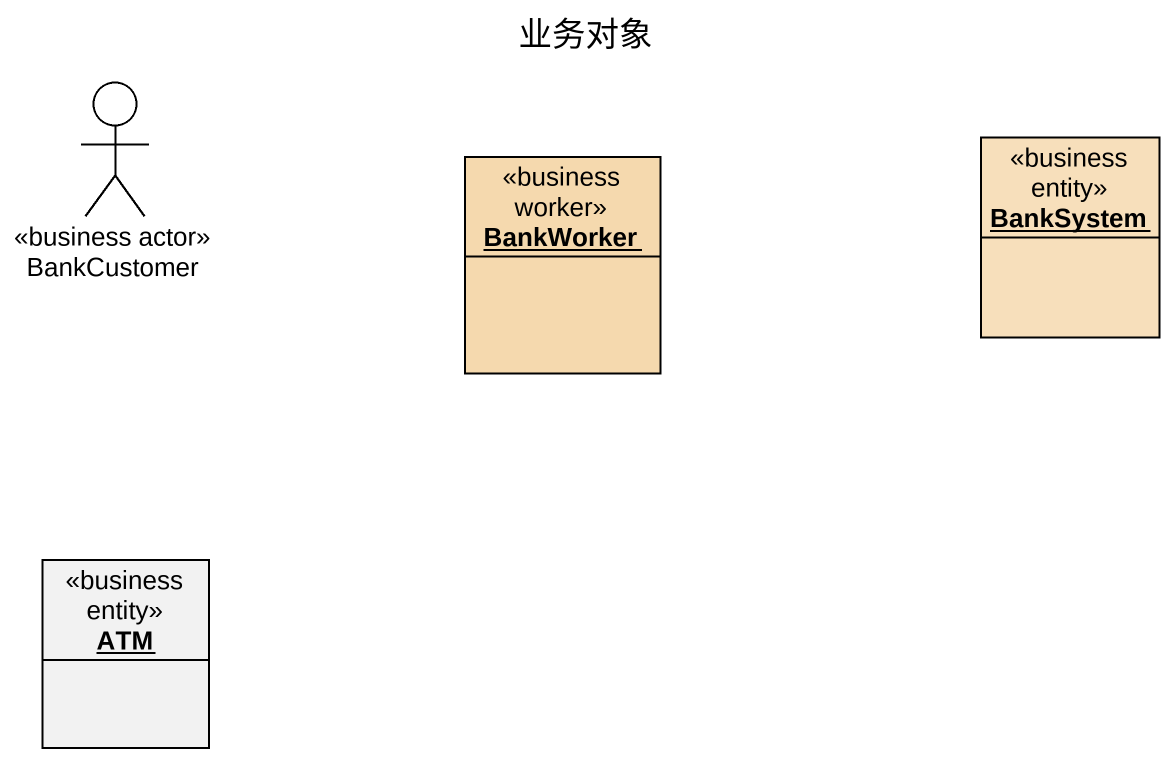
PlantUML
@startuml
title 业务对象
allowmixing
hide circle
hide empty members
actor BankCustomer <<business actor>>
object BankSystem <<business entity>> #F7DFBB
object BankWorker <<business worker>> #F5D9AE
object ATM <<business entity>>
@enduml
